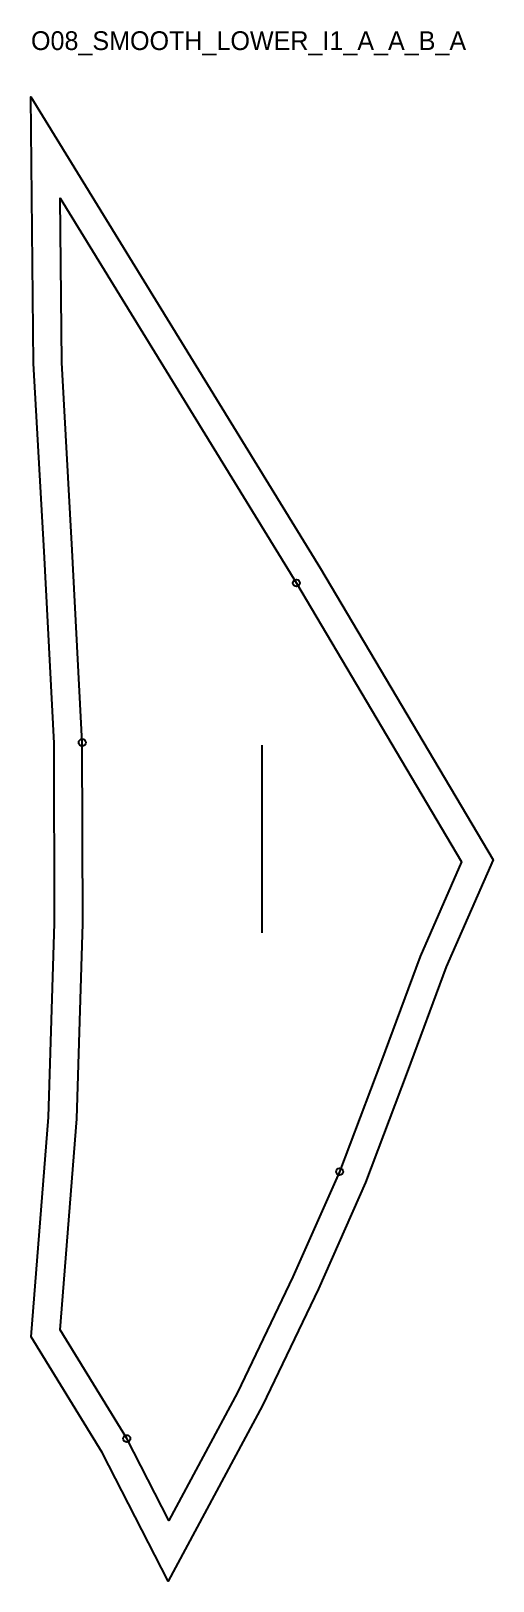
# Model space of a CAD drawing. Header units: millimetres. Extents: x -12 to 185, y -107 to 554.
import ezdxf

# ---------------------------------------------------------------- set-up
doc = ezdxf.new("R2010")
doc.units = ezdxf.units.MM
for name, color, linetype in [('CUT', 1, 'Continuous'), ('GRAIN', 3, 'Continuous'), ('ID', 7, 'Continuous'), ('NOTCH', 2, 'Continuous'), ('SEAM', 5, 'Continuous')]:
    doc.layers.add(name, color=color, linetype=linetype)

msp = doc.modelspace()

# ---------------------------------------------------------------- linework, layer by layer
at = {"layer": 'CUT'}
msp.add_lwpolyline([(-12.27, -2.95), (-4.91, 90.62), (-2.38, 173.4), (-2.58, 250.01), (-6.83, 331.75), (-11.33, 411.85), (-12.41, 525.49), (111, 324.52), (184.55, 200.39), (164.6, 154.67), (147.96, 109.82), (130.26, 62.85), (110.18, 17.55), (86.35, -32.18), (46.13, -107.03), (17.96, -52.2), (-12.27, -2.95)], close=True, dxfattribs=at)
at = {"layer": 'GRAIN'}
msp.add_line((86.07, 169.23), (86.07, 249.23), dxfattribs=at)
at = {"layer": 'NOTCH'}
for centre in [(100.73, 318.33), (9.42, 250.34), (119.15, 67.4), (28.42, -46.31)]:
    msp.add_circle(centre, 1.5, dxfattribs=at)
at = {"layer": 'SEAM'}
msp.add_lwpolyline([(0, 0), (7.07, 89.97), (9.62, 173.23), (9.42, 250.34), (5.15, 332.4), (0.67, 412.25), (0, 482.35), (100.73, 318.33), (171.09, 199.56), (153.46, 159.16), (136.72, 114.02), (119.15, 67.4), (99.28, 22.57), (75.64, -26.74), (46.37, -81.23), (28.42, -46.31)], close=True, dxfattribs=at)

# ---------------------------------------------------------------- texts
at = {"layer": 'ID'}
msp.add_text('O08_SMOOTH_LOWER_I1_A_A_B_A', height=8, dxfattribs=at).set_placement((-12.41, 545.49))

doc.saveas('drawing.dxf')
